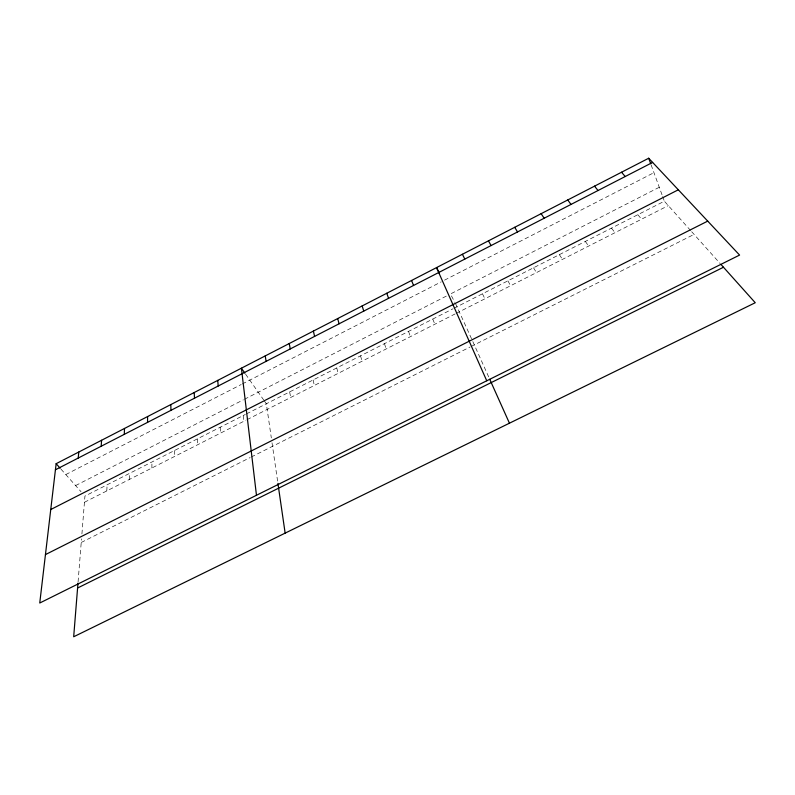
<?xml version="1.0" encoding="UTF-8"?>
<svg xmlns="http://www.w3.org/2000/svg" width="795" height="795" viewBox="0 0 795 795"><rect width="100%" height="100%" fill="white"/><g stroke="black" fill="none" stroke-linecap="round" stroke-linejoin="round"><path stroke-width="0.6" stroke-dasharray="3.98 2.98" d="M151.895 467.997L151.915 462.004M129.267 479.494L129.446 473.432M106.788 490.913L107.126 484.801M78.079 581.861L81.517 538.831M81.915 533.962L84.936 496.09L245.377 414.434M65.806 474.555L241.223 384.512M242.296 383.965L441.295 281.828M444.514 280.168L653.957 172.664M75.595 485.576L243.399 399.815M244.463 399.269L447.257 295.631M659.284 187.272L450.457 293.991L454.919 302.438M246.48 413.877L452.911 308.818M453.975 308.281L664.362 201.205L690.855 230.798M84.449 502.271L245.943 420.207M247.007 419.671L455.157 313.906M456.231 313.369L668.307 205.607M81.229 542.488L250.186 457.552M251.25 457.016L470.004 347.047M471.077 346.511L694.075 234.396M691.66 231.703L720.21 263.592M60.977 469.13L81.04 491.708M637.838 214.7L641.565 219.191M611.504 228.105L615.012 232.687M585.339 241.422L588.638 246.092M245.595 374.157L263.652 399.915M264.328 400.879L266.345 403.761L271.324 437.985M559.352 254.648L562.443 259.399M533.544 267.776L536.426 272.615M507.916 280.824L510.589 285.743M455.485 303.491L472.319 340.459M482.446 293.782L484.92 298.781M472.816 341.572L489.233 378.152M432.768 319.073L434.855 324.231M651.125 164.893L662.245 195.401M662.672 196.564L664.362 201.205M408.531 331.406L410.429 336.633M384.452 343.659L386.171 348.965M360.533 355.832L362.063 361.208M336.762 367.926L338.114 373.382M313.141 379.95L314.313 385.476M289.668 391.895L290.662 397.49M272.009 442.745L277.922 483.39M243.171 415.556L243.827 421.29M220.145 427.283L220.622 433.076M197.259 438.929L197.567 444.793M174.512 450.507L174.661 456.429"/><path stroke-width="1.19" d="M147.542 422.374L147.592 416.55M124.288 434.348L124.507 428.445M101.194 446.234L101.581 440.271M77.98 583.093L73.687 636.765L755.25 302.726L721.025 264.506M78.238 458.049L78.785 452.017M56.147 463.694L39.75 603.017L739.589 255.076L648.7 158.235L56.147 463.694L60.172 468.225M55.421 469.795L652.625 162.418M50.751 509.525L678.324 189.796M45.444 554.602L707.719 221.119M77.592 588.012L723.48 267.239M621.531 172.237L625.228 176.52M594.541 186.149L598.019 190.522M567.749 199.962L570.999 204.424M244.9 373.163L241.412 368.194L256.467 495.265M541.137 213.676L544.168 218.237M514.713 227.3L517.525 231.951M488.468 240.835L491.072 245.566M439.406 273.073L436.525 267.607L486.749 380.785M462.412 254.271L464.797 259.091M489.73 379.265L509.446 423.198M411.572 280.476L413.549 285.465M648.7 158.235L650.727 163.78M386.777 293.256L388.566 298.324M362.152 305.946L363.742 311.103M337.686 318.557L339.087 323.794M313.379 331.088L314.591 336.404M289.231 343.539L290.255 348.925M265.242 355.902L266.087 361.367M277.922 483.39L285.147 533.127M217.731 380.398L218.208 386.012M194.199 392.521L194.497 398.206M170.826 404.576L170.945 410.329"/></g></svg>
